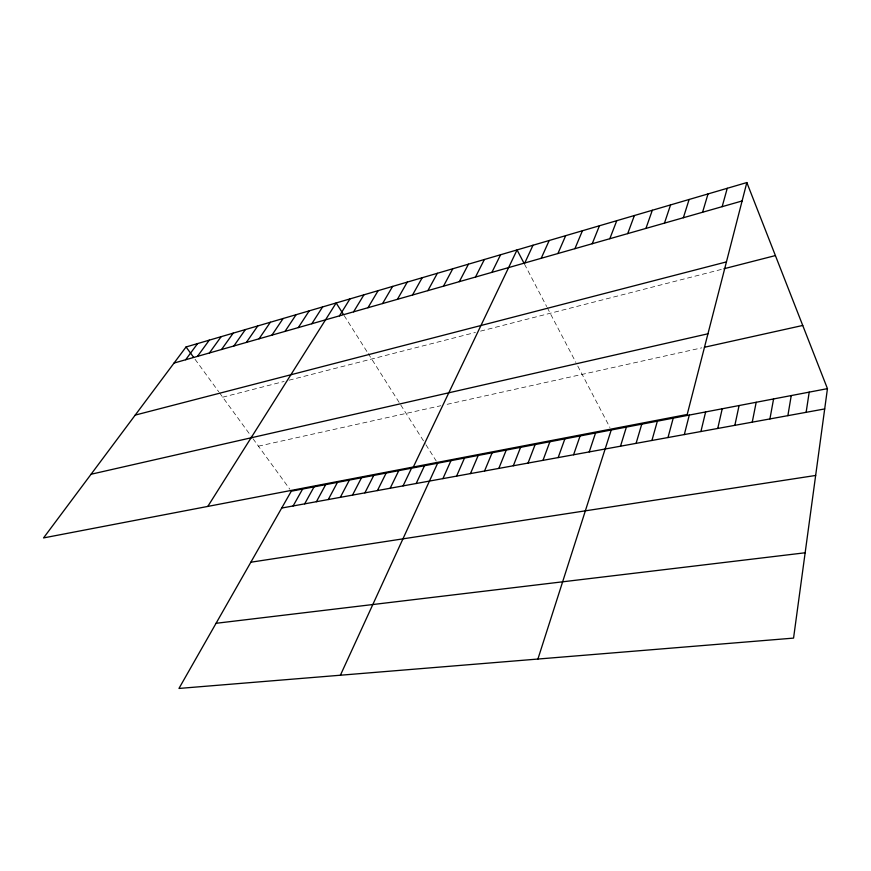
<?xml version="1.0" encoding="UTF-8"?>
<svg xmlns="http://www.w3.org/2000/svg" width="871" height="871" viewBox="0 0 871 871"><rect width="100%" height="100%" fill="white"/><g stroke="black" fill="none" stroke-linecap="round" stroke-linejoin="round"><path stroke-width="0.65" stroke-dasharray="4.36 3.27" d="M222.704 397.187L284.131 381.454M289.052 380.192L475.468 332.428M480.542 331.122L722.69 269.085M258.426 446.17L440.846 405.712M447.161 404.318L701.808 347.845M195.039 359.266L218.719 391.732M219.514 392.821L251.436 436.589M252.993 438.712L289.858 489.252M344.154 315.574L367.508 352.45M368.204 353.55L399.386 402.794M400.725 404.917L425.233 443.633M425.93 444.733L436.262 461.053M524.473 264.098L546.672 306.548M547.26 307.67L575.916 362.478M577.778 366.049L609.961 427.596"/><path stroke-width="1.31" d="M827.45 388.64L793.557 638.105L178.958 688.449L291.284 491.211L827.45 388.64L746.839 182.551L186.056 346.963L43.55 537.919L687.197 414.487L746.839 182.551M806.132 412.321L809.203 392.135M787.874 415.652L791.249 395.565M769.92 418.929L773.579 398.951M752.25 422.163L756.191 402.271M734.863 425.331L739.076 405.548M717.748 428.456L722.222 408.771M700.905 431.537L705.63 411.95M684.323 434.564L689.288 415.075M667.992 437.536L673.207 418.156M722.157 206.667L727.252 188.299M651.922 440.476L657.355 421.183M636.091 443.361L641.753 424.166M702.581 212.252L708.014 193.939M620.5 446.213L626.369 427.106M683.354 217.739L689.113 199.481M537.908 659.042L611.224 430.013M664.475 223.118L670.55 204.914M589.242 451.918L595.535 433.007M573.586 454.771L580.086 435.968M645.934 228.409L652.314 210.27M558.169 457.58L564.865 438.875M542.992 460.356L549.884 441.739M627.708 233.613L634.382 215.518M528.044 463.078L535.121 444.569M609.809 238.719L616.766 220.69M513.324 465.767L520.575 447.346M592.215 243.738L599.444 225.763M498.822 468.413L506.236 450.089M484.537 471.026L492.115 452.789M574.925 248.671L582.416 230.761M470.46 473.595L478.201 455.457M557.919 253.526L565.671 235.671M456.589 476.132L464.483 458.081M541.207 258.295L549.198 240.494M442.914 478.625L450.96 460.661M340.398 675.221L437.634 463.22M524.778 262.977L532.998 245.252M416.164 483.503L424.493 465.735M413.344 466.998L517.058 249.923L523.863 262.933M403.066 485.898L411.537 468.206M390.164 488.25L398.766 470.656M491.908 272.362L500.585 254.746M377.437 490.569L386.158 473.062M475.49 277.043L484.374 259.504M364.884 492.866L373.735 475.446M352.515 495.12L361.476 477.787M459.344 281.649L468.446 264.174M340.3 497.352L349.38 480.095M328.269 499.551L337.447 482.382M443.481 286.178L452.778 268.769M316.391 501.718L325.678 484.635M427.868 290.631L437.362 273.287M304.665 503.852L314.061 486.856M293.113 505.964L302.607 489.045M412.516 295.008L422.195 277.729M397.426 299.319L407.28 282.106M382.576 303.554L392.603 286.407M367.965 307.724L378.156 290.642M353.582 311.829L363.936 294.812M339.44 315.868L349.946 298.916M207.799 506.421L336.162 302.956L343.435 314.442M311.807 323.751L322.597 306.93M298.307 327.594L309.238 310.849M285.024 331.394L296.086 314.703M271.937 335.128L283.119 318.503M259.057 338.797L270.358 322.248M246.362 342.423L257.783 325.939M233.864 345.983L245.382 329.565M221.55 349.5L233.178 333.147M209.41 352.962L221.136 336.674M197.456 356.381L209.28 340.158M185.665 359.745L197.586 343.588M174.048 363.055L742.103 200.972M135.212 415.097L726.436 261.899M723.921 268.769L775.397 255.573M91.063 474.249L707.949 333.789M704.454 347.257L802.735 325.46M281.703 508.043L824.695 408.935M250.848 562.22L815.659 475.457M216.062 623.298L805.152 552.78M186.056 346.963L193.558 357.23"/></g></svg>
